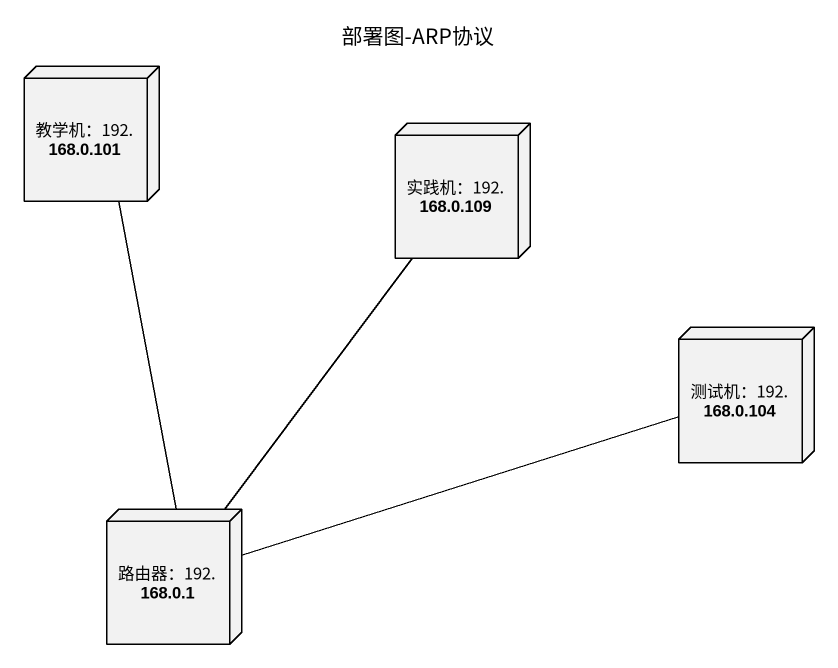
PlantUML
@startuml
title 部署图-ARP协议
node "教学机：192.168.0.101" as 教学机_192_168_0_101
node "实践机：192.168.0.109" as 实践机_192_168_0_109
node "测试机：192.168.0.104" as 测试机_192_168_0_104
node "路由器：192.168.0.1" as 路由器_192_168_0_1
教学机_192_168_0_101 -- 路由器_192_168_0_1
实践机_192_168_0_109 -- 路由器_192_168_0_1
测试机_192_168_0_104 -left- 路由器_192_168_0_1
@enduml
